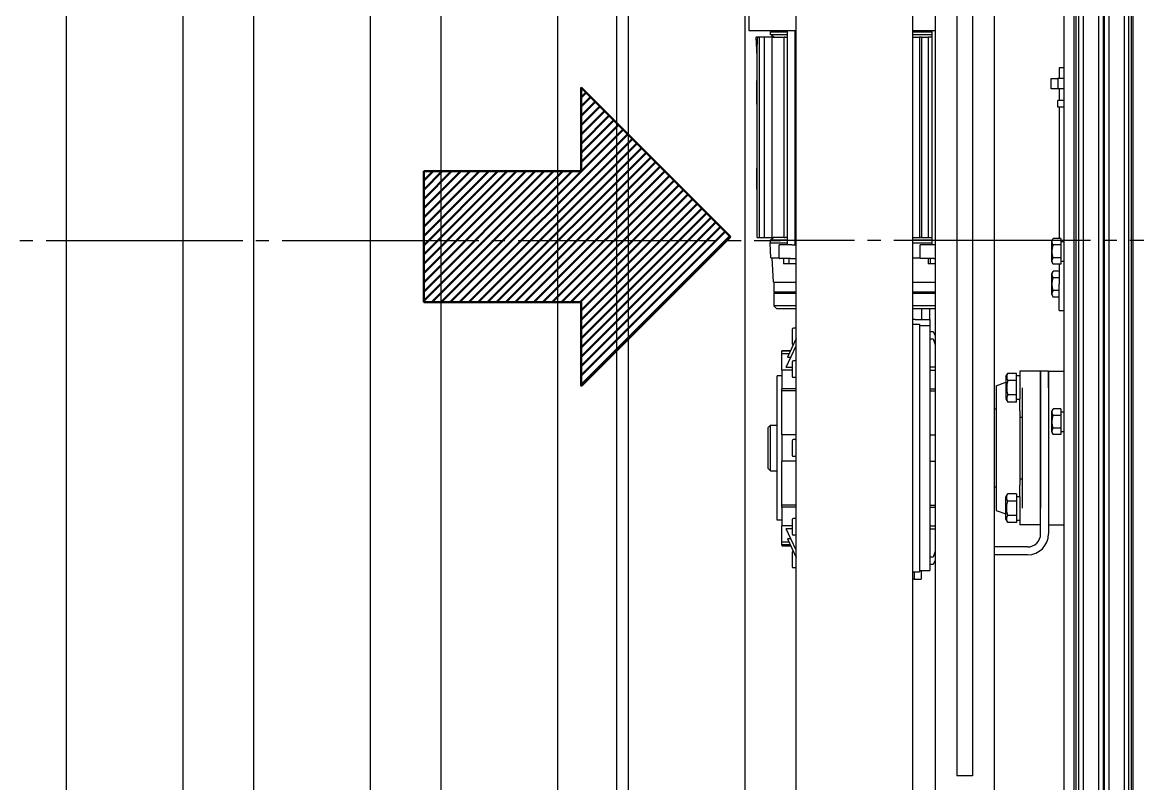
# Model space of a CAD drawing. Header units: millimetres. Extents: x -383313 to -161684, y -117025 to 99224.
# Drawn here: x -343914 to -343063, y -11048 to -10467 of the extents above; entities that cross this region are included whole.
import ezdxf

# ---------------------------------------------------------------- set-up
doc = ezdxf.new("R2010")
doc.units = ezdxf.units.MM
doc.header["$MEASUREMENT"] = 0
doc.linetypes.add('DASHED', pattern=[0.75, 0.5, -0.25])
doc.linetypes.add('ESKD_shtrihpunktir', pattern=[18, 15, -1, 1, -1])
doc.layers.add('1', color=7, linetype='Continuous', lineweight=50)
doc.layers.add('PV-55E8', color=7, linetype='Continuous')

# ---------------------------------------------------------------- blocks, each defined once
blk = doc.blocks.new('*U123')
at = {"color": 1, "linetype": 'ESKD_shtrihpunktir', "ltscale": 10}
blk.add_line((15.5, 6.62), (-1484.5, 6.62), dxfattribs=at)
at = {"layer": 'PV-55E8', "color": 3}
for p, q in [((-1469, -460.38), (-1469, 460.38)), ((-1380, -460.38), (-1380, 460.38)), ((-1264.5, -531.73), (-1264.5, 458.27)), ((-1257, -531.73), (-1257, 458.27)), ((-1255.55, 458.27), (-1255.55, -531.73)), ((-1253.54, 458.27), (-1253.54, -531.73)), ((-1250.04, 458.27), (-1250.04, -531.73)), ((-1238.36, 458.27), (-1238.36, -531.73)), ((-1234.86, 458.27), (-1234.86, -531.73)), ((-1234.08, 458.27), (-1234.08, -531.73)), ((-1230.58, 458.27), (-1230.58, -531.73)), ((-1218.9, 458.27), (-1218.9, -531.73)), ((-1215.4, 458.27), (-1215.4, -531.73)), ((-1213.39, 458.27), (-1213.39, -531.73)), ((-1212, -531.73), (-1212, 458.27)), ((-1363, 413.62), (-1363, -463.38)), ((-1318, 413.62), (-1318, -463.38)), ((-1346.5, 398.12), (-1346.5, -401.88)), ((-1334.5, 398.12), (-1334.5, -401.88)), ((-1505, 179.27), (-1505, 166.77)), ((-1505, 166.77), (-1469, 166.77)), ((-1499.36, 161.97), (-1485.9, 161.97)), ((-1499.36, 161.97), (-1499.36, 161.77)), ((-1498.73, 146.87), (-1499.36, 161.77)), ((-1498.01, 161.77), (-1498.08, 161.77)), ((-1496.9, 161.77), (-1498.01, 161.77)), ((-1496.17, 161.77), (-1496.9, 161.77)), ((-1496.9, 8.77), (-1496.9, 161.77)), ((-1493.16, 161.77), (-1496.17, 161.77)), ((-1493.16, 8.77), (-1493.16, 161.77)), ((-1487.13, 161.77), (-1493.16, 161.77)), ((-1488.5, 163.77), (-1488.5, 165.77)), ((-1488.5, 165.77), (-1475.51, 165.77)), ((-1488.5, 163.77), (-1475.51, 163.77)), ((-1486.25, 161.97), (-1488.5, 163.77)), ((-1488.25, 165.77), (-1488.3, 166.77)), ((-1487.13, 8.77), (-1487.13, 161.77)), ((-1486.39, 161.77), (-1487.13, 161.77)), ((-1486.39, 161.77), (-1477.99, 161.77)), ((-1485.9, 161.97), (-1485.65, 161.77)), ((-1477.25, 161.77), (-1477.99, 161.77)), ((-1477.99, 8.77), (-1477.99, 161.77)), ((-1477.25, 161.77), (-1475.51, 161.77)), ((-1475.51, 3.27), (-1475.51, 166.77)), ((-1469.9, 166.77), (-1469.9, 3.27)), ((-1469.9, 165.77), (-1469, 165.77)), ((-1469.9, 163.77), (-1469, 163.77)), ((-1469.9, 161.77), (-1469, 161.77)), ((-1380, 166.77), (-1363, 166.77)), ((-1380, 165.77), (-1365.25, 165.77)), ((-1380, 163.77), (-1365.25, 163.77)), ((-1380, 161.77), (-1374.99, 161.77)), ((-1374.99, 161.77), (-1374.99, 8.77)), ((-1374.76, 161.77), (-1374.99, 161.77)), ((-1374.76, 161.77), (-1374.01, 161.77)), ((-1373.99, 161.77), (-1374.01, 161.77)), ((-1373.24, 161.77), (-1373.99, 161.77)), ((-1373.24, 161.77), (-1373, 161.77)), ((-1373, 161.77), (-1368.05, 161.77)), ((-1373, 8.77), (-1373, 161.77)), ((-1368.05, 8.77), (-1368.05, 161.77)), ((-1365.25, 161.77), (-1368.05, 161.77)), ((-1365.25, 3.27), (-1365.25, 166.77)), ((-1498.74, 8.77), (-1498.74, 147.05)), ((-1264.5, 138.27), (-1268.5, 138.27)), ((-1268.5, 138.27), (-1268.5, 130.27)), ((-1498.74, 128.69), (-1499, 128.68)), ((-1499, 126.68), (-1499, 128.68)), ((-1274.5, 130.27), (-1269.5, 130.27)), ((-1274.5, 122.27), (-1274.5, 130.27)), ((-1264.5, 130.27), (-1269.5, 130.27)), ((-1269.5, 130.27), (-1269.5, 122.27)), ((-1264.5, 130.27), (-1268.5, 130.27)), ((-1499, 110.68), (-1499, 126.68)), ((-1269.5, 122.27), (-1274.5, 122.27)), ((-1264.5, 122.27), (-1269.5, 122.27)), ((-1268.5, 122.27), (-1268.5, 113.27)), ((-1499, 110.68), (-1499, 108.68)), ((-1269.5, 108.27), (-1269.5, 113.27)), ((-1264.5, 113.27), (-1269.5, 113.27)), ((-1498.74, 108.68), (-1499, 108.68)), ((-1264.5, 108.27), (-1269.5, 108.27)), ((-1268.5, 108.27), (-1268.5, 8.08)), ((-1498.74, 63.78), (-1499, 63.77)), ((-1499, 63.77), (-1499, 61.77)), ((-1499, 45.77), (-1499, 61.77)), ((-1499, 45.77), (-1499, 43.77)), ((-1498.74, 43.76), (-1499, 43.77)), ((-1498.74, 8.77), (-1498.01, 8.77)), ((-1498.01, 8.77), (-1496.9, 8.77)), ((-1496.9, 8.77), (-1496.17, 8.77)), ((-1496.17, 8.77), (-1493.16, 8.77)), ((-1493.16, 8.77), (-1487.13, 8.77)), ((-1486, 8.77), (-1488.5, 6.77)), ((-1487.13, 8.77), (-1486.39, 8.77)), ((-1477.99, 8.77), (-1486.39, 8.77)), ((-1477.99, 8.77), (-1477.25, 8.77)), ((-1475.51, 8.77), (-1477.25, 8.77)), ((-1469, 8.77), (-1469.9, 8.77)), ((-1380, 8.77), (-1374.99, 8.77)), ((-1374.99, 8.77), (-1374.76, 8.77)), ((-1374.01, 8.77), (-1374.76, 8.77)), ((-1374.01, 8.77), (-1373.99, 8.77)), ((-1373.99, 8.77), (-1373.24, 8.77)), ((-1373, 8.77), (-1373.24, 8.77)), ((-1373, 8.77), (-1368.05, 8.77)), ((-1368.05, 8.77), (-1365.25, 8.77)), ((-1488.75, 4.77), (-1475.51, 4.77)), ((-1488.25, -6.73), (-1488.75, 4.77)), ((-1488.5, 4.77), (-1488.5, 6.77)), ((-1475.51, 6.77), (-1488.5, 6.77)), ((-1481.64, 3.27), (-1481.86, 3.27)), ((-1481.86, -7.23), (-1481.86, 3.27)), ((-1473.34, 3.27), (-1481.64, 3.27)), ((-1472.22, 3.27), (-1473.34, 3.27)), ((-1472.22, 3.27), (-1469, 3.27)), ((-1469, 6.77), (-1469.9, 6.77)), ((-1469.9, 4.77), (-1469, 4.77)), ((-1365.25, 6.77), (-1380, 6.77)), ((-1380, 4.77), (-1366.24, 4.77)), ((-1363.91, 3.27), (-1374.43, 3.27)), ((-1374.43, -7.23), (-1374.43, 3.27)), ((-1366.24, 4.77), (-1365.25, 4.77)), ((-1363, 3.27), (-1363.91, 3.27)), ((-1274, 6.27), (-1272.95, 8.08)), ((-1274, -9.73), (-1274, 6.27)), ((-1267, 8.08), (-1272.95, 8.08)), ((-1267, 3.18), (-1272.95, 3.18)), ((-1267, 8.08), (-1267, 3.18)), ((-1267, 5.77), (-1264.5, 5.77)), ((-1267, 3.18), (-1267, -6.64)), ((-1488.25, -6.73), (-1481.86, -6.73)), ((-1486.25, -25.23), (-1487.25, -6.73)), ((-1481.86, -7.23), (-1481.64, -7.23)), ((-1473.34, -7.23), (-1481.64, -7.23)), ((-1478.49, -7.23), (-1478.49, -11.23)), ((-1474.42, -7.23), (-1474.42, -11.23)), ((-1473.34, -7.23), (-1472.22, -7.23)), ((-1472.22, -7.23), (-1469, -7.23)), ((-1380, -6.73), (-1374.43, -6.73)), ((-1363.91, -7.23), (-1374.43, -7.23)), ((-1368.23, -7.23), (-1368.23, -11.23)), ((-1366.75, -7.23), (-1366.75, -11.23)), ((-1363.91, -7.23), (-1363, -7.23)), ((-1267, -6.64), (-1272.95, -6.64)), ((-1267, -6.64), (-1267, -11.55)), ((-1474.42, -11.23), (-1478.49, -11.23)), ((-1469, -11.23), (-1474.42, -11.23)), ((-1366.75, -11.23), (-1368.23, -11.23)), ((-1363, -11.23), (-1366.75, -11.23)), ((-1274, -9.73), (-1272.95, -11.55)), ((-1274, -18.73), (-1272.95, -16.92)), ((-1267, -11.55), (-1272.95, -11.55)), ((-1268.5, -16.92), (-1272.95, -16.92)), ((-1268.5, -11.55), (-1268.5, -26.73)), ((-1267, -9.23), (-1264.5, -9.23)), ((-1486.25, -25.23), (-1469, -25.23)), ((-1486, -25.23), (-1486, -32.73)), ((-1380, -25.23), (-1367.95, -25.23)), ((-1367.95, -25.23), (-1363, -25.23)), ((-1274, -34.73), (-1274, -18.73)), ((-1268.5, -21.82), (-1272.95, -21.82)), ((-1469, -32.73), (-1486, -32.73)), ((-1485.5, -33.23), (-1486, -32.73)), ((-1485.5, -33.23), (-1486, -33.73)), ((-1486, -33.73), (-1469, -33.73)), ((-1486, -33.73), (-1486, -43.23)), ((-1485.5, -33.23), (-1469, -33.23)), ((-1469, -33.23), (-1485.5, -33.23)), ((-1368.13, -32.73), (-1380, -32.73)), ((-1380, -33.23), (-1368.47, -33.23)), ((-1363, -33.23), (-1380, -33.23)), ((-1380, -33.73), (-1363, -33.73)), ((-1368.47, -33.23), (-1363, -33.23)), ((-1363, -32.73), (-1368.13, -32.73)), ((-1268.5, -31.64), (-1272.95, -31.64)), ((-1268.5, -46.73), (-1268.5, -26.73)), ((-1274, -34.73), (-1272.95, -36.55)), ((-1268.5, -36.55), (-1272.95, -36.55)), ((-1469, -43.23), (-1486, -43.23)), ((-1484, -45.23), (-1486, -43.23)), ((-1484, -45.23), (-1469, -45.23)), ((-1363, -43.23), (-1380, -43.23)), ((-1380, -45.23), (-1363, -45.23)), ((-1373, -53.73), (-1373, -45.23)), ((-1367, -53.73), (-1367, -45.23)), ((-1268.5, -46.73), (-1264.5, -46.73)), ((-1378.21, -53.73), (-1380, -53.73)), ((-1380, -57.23), (-1375, -57.23)), ((-1378.21, -53.73), (-1367.18, -53.73)), ((-1375, -57.23), (-1375, -246.23)), ((-1375, -58.23), (-1367, -58.23)), ((-1367, -53.73), (-1367.18, -53.73)), ((-1367, -53.73), (-1367, -58.23)), ((-1367, -58.23), (-1367, -245.23)), ((-1472, -61.33), (-1472, -72.13)), ((-1469, -60.33), (-1471, -60.33)), ((-1367, -62.93), (-1364.5, -62.93)), ((-1364.5, -62.93), (-1363, -66.15)), ((-1476.51, -89.99), (-1469, -73.89)), ((-1469, -68.29), (-1475.55, -82.34)), ((-1367, -68.53), (-1364.5, -68.53)), ((-1364.5, -68.53), (-1363, -72.96)), ((-1480, -77.23), (-1480, -77.9)), ((-1480, -77.23), (-1473.17, -77.23)), ((-1480, -79.92), (-1480, -77.9)), ((-1473.48, -77.9), (-1480, -77.9)), ((-1480, -92.46), (-1480, -79.92)), ((-1474.42, -79.92), (-1480, -79.92)), ((-1475.55, -82.34), (-1472.94, -82.34)), ((-1480, -92.46), (-1480, -106.6)), ((-1472, -92.46), (-1480, -92.46)), ((-1476.51, -89.99), (-1472, -89.99)), ((-1472, -86.23), (-1472, -97.03)), ((-1469, -85.23), (-1471, -85.23)), ((-1363, -89.99), (-1367, -89.99)), ((-1367, -92.46), (-1363, -92.46)), ((-1298.5, -93.23), (-1298.5, -114.57)), ((-1296.5, -93.23), (-1298.5, -93.23)), ((-1282.5, -93.23), (-1296.5, -93.23)), ((-1282.5, -93.23), (-1282.5, -105.73)), ((-1276.5, -93.23), (-1282.5, -93.23)), ((-1282.5, -105.73), (-1282.5, -93.23)), ((-1276.5, -93.23), (-1276.5, -105.73)), ((-1276.5, -105.73), (-1276.5, -93.23)), ((-1276.5, -93.23), (-1264.5, -93.23)), ((-1483.5, -206.73), (-1483.5, -96.73)), ((-1480, -96.73), (-1483.5, -96.73)), ((-1469, -98.03), (-1471, -98.03)), ((-1316.5, -104.18), (-1309, -101.45)), ((-1309, -97.27), (-1307.57, -94.8)), ((-1309, -97.27), (-1309, -114.27)), ((-1301, -94.8), (-1307.57, -94.8)), ((-1301, -100.28), (-1307.57, -100.28)), ((-1301, -100.28), (-1301, -94.8)), ((-1298.5, -96.77), (-1301, -96.77)), ((-1301, -111.25), (-1301, -100.28)), ((-1480, -108.03), (-1480, -106.6)), ((-1469, -106.6), (-1480, -106.6)), ((-1480, -141.73), (-1480, -108.03)), ((-1469, -108.03), (-1480, -108.03)), ((-1367, -106.6), (-1363, -106.6)), ((-1367, -108.03), (-1363, -108.03)), ((-1316.5, -104.18), (-1316.5, -199.28)), ((-1296.5, -105.73), (-1296.5, -197.73)), ((-1282.5, -217.23), (-1282.5, -105.73)), ((-1282.5, -105.73), (-1282.5, -197.73)), ((-1276.5, -105.73), (-1276.5, -217.23)), ((-1276.5, -105.73), (-1276.5, -197.73)), ((-1309, -114.27), (-1307.57, -116.74)), ((-1301, -111.25), (-1307.57, -111.25)), ((-1301, -116.74), (-1307.57, -116.74)), ((-1301, -116.74), (-1301, -111.25)), ((-1298.5, -114.77), (-1301, -114.77)), ((-1298.5, -123.35), (-1298.5, -114.57)), ((-1316.5, -121.98), (-1318, -121.98)), ((-1298.5, -123.35), (-1298.5, -180.11)), ((-1274, -123.73), (-1272.95, -121.92)), ((-1274, -139.73), (-1274, -123.73)), ((-1267, -121.92), (-1272.95, -121.92)), ((-1267, -126.82), (-1272.95, -126.82)), ((-1267, -121.92), (-1267, -126.82)), ((-1267, -124.23), (-1264.5, -124.23)), ((-1267, -126.82), (-1267, -136.64)), ((-1490.53, -136.23), (-1488.53, -134.23)), ((-1488.53, -169.23), (-1488.53, -134.23)), ((-1488.53, -134.23), (-1483.5, -134.23)), ((-1298.5, -128.13), (-1296.5, -128.13)), ((-1490.53, -136.23), (-1490.53, -167.23)), ((-1480, -141.73), (-1480, -161.73)), ((-1469, -141.73), (-1480, -141.73)), ((-1367, -141.73), (-1363, -141.73)), ((-1274, -139.73), (-1272.95, -141.55)), ((-1267, -136.64), (-1272.95, -136.64)), ((-1267, -141.55), (-1272.95, -141.55)), ((-1267, -136.64), (-1267, -141.55)), ((-1267, -139.23), (-1264.5, -139.23)), ((-1472, -146.33), (-1472, -157.13)), ((-1469, -145.33), (-1471, -145.33)), ((-1469, -158.13), (-1471, -158.13)), ((-1490.53, -167.23), (-1488.53, -169.23)), ((-1488.53, -169.23), (-1483.5, -169.23)), ((-1480, -195.43), (-1480, -161.73)), ((-1469, -161.73), (-1480, -161.73)), ((-1367, -161.73), (-1363, -161.73)), ((-1298.5, -175.33), (-1296.5, -175.33)), ((-1316.5, -181.48), (-1318, -181.48)), ((-1309, -189.19), (-1307.57, -186.72)), ((-1301, -186.72), (-1307.57, -186.72)), ((-1301, -186.72), (-1301, -192.21)), ((-1298.5, -188.89), (-1298.5, -180.11)), ((-1480, -196.86), (-1480, -195.43)), ((-1469, -195.43), (-1480, -195.43)), ((-1367, -195.43), (-1363, -195.43)), ((-1309, -206.19), (-1309, -189.19)), ((-1301, -192.21), (-1307.57, -192.21)), ((-1301, -188.69), (-1298.5, -188.69)), ((-1301, -192.21), (-1301, -203.18)), ((-1298.5, -188.89), (-1298.5, -210.23)), ((-1480, -196.86), (-1480, -211)), ((-1469, -196.86), (-1480, -196.86)), ((-1367, -196.86), (-1363, -196.86)), ((-1316.5, -199.28), (-1309, -202.01)), ((-1301, -203.18), (-1307.57, -203.18)), ((-1301, -203.18), (-1301, -208.66)), ((-1480, -206.73), (-1483.5, -206.73)), ((-1480, -223.54), (-1480, -211)), ((-1472, -211), (-1480, -211)), ((-1472, -206.43), (-1472, -217.23)), ((-1469, -205.43), (-1471, -205.43)), ((-1367, -211), (-1363, -211)), ((-1309, -206.19), (-1307.57, -208.66)), ((-1301, -208.66), (-1307.57, -208.66)), ((-1301, -206.69), (-1298.5, -206.69)), ((-1296.5, -210.23), (-1298.5, -210.23)), ((-1282.5, -210.23), (-1296.5, -210.23)), ((-1276.5, -210.23), (-1264.5, -210.23)), ((-1472, -213.47), (-1476.51, -213.47)), ((-1469, -229.57), (-1476.51, -213.47)), ((-1472.94, -221.12), (-1475.55, -221.12)), ((-1475.55, -221.12), (-1469, -235.17)), ((-1469, -218.23), (-1471, -218.23)), ((-1367, -213.47), (-1363, -213.47)), ((-1480, -225.56), (-1480, -223.54)), ((-1474.42, -223.54), (-1480, -223.54)), ((-1480, -225.56), (-1480, -226.23)), ((-1473.48, -225.56), (-1480, -225.56)), ((-1480, -226.23), (-1473.17, -226.23)), ((-1292.5, -227.23), (-1318, -227.23)), ((-1472, -231.33), (-1472, -242.13)), ((-1364.5, -234.93), (-1367, -234.93)), ((-1363, -230.5), (-1364.5, -234.93)), ((-1363, -237.31), (-1364.5, -240.53)), ((-1292.5, -233.23), (-1318, -233.23)), ((-1469, -243.13), (-1471, -243.13)), ((-1380, -246.23), (-1375, -246.23)), ((-1379, -246.23), (-1379, -251.73)), ((-1375, -245.23), (-1367, -245.23)), ((-1373.5, -245.23), (-1373.5, -251.73)), ((-1364.5, -240.53), (-1367, -240.53)), ((-1379, -251.73), (-1380, -251.73)), ((-1379, -251.73), (-1373.5, -251.73)), ((-1334.5, -401.88), (-1346.5, -401.88))]:
    blk.add_line(p, q, dxfattribs=at)
for centre, radius, start, end in [((-1471, -61.33), 1, 90, 180), ((-1471, -72.13), 1, 180, 255.97012), ((-1471, -86.23), 1, 90, 180), ((-1471, -97.03), 1, 180, 270), ((-1471, -146.33), 1, 90, 180), ((-1471, -157.13), 1, 180, 270), ((-1471, -206.43), 1, 90, 180), ((-1471, -217.23), 1, 180, 270), ((-1292.5, -217.23), 16, 270, 0), ((-1292.5, -217.23), 10, 270, 0), ((-1471, -231.33), 1, 104.02988, 180), ((-1471, -242.13), 1, 180, 270)]:
    blk.add_arc(centre, radius, start, end, dxfattribs=at)
at = {"layer": 'PV-55E8', "color": 3, "extrusion": (0, 0, -1)}
blk.add_ellipse((-1497.99, 143.96), major_axis=(-0.01, 17.89), ratio=0.041905, start_param=-1.407681, end_param=-0.097744, dxfattribs=at)
at = {"layer": 'PV-55E8', "color": 3}
for points, weights in [([(-1272.95, 3.18), (-1274.37, 5.63), (-1272.95, 8.08)], [1.22364575665, 1.41294441399, 1.22364575665]), ([(-1272.95, -6.64), (-1274.37, -1.73), (-1272.95, 3.18)], [1.22364575665, 1.41294441399, 1.22364575665]), ([(-1272.95, -11.55), (-1274.37, -9.09), (-1272.95, -6.64)], [1.22364575665, 1.41294441399, 1.22364575665]), ([(-1272.95, -21.82), (-1274.37, -19.37), (-1272.95, -16.92)], [1.22364575665, 1.41294441399, 1.22364575665]), ([(-1272.95, -31.64), (-1274.37, -26.73), (-1272.95, -21.82)], [1.22364575665, 1.41294441399, 1.22364575665]), ([(-1272.95, -36.55), (-1274.37, -34.09), (-1272.95, -31.64)], [1.22364575665, 1.41294441399, 1.22364575665]), ([(-1307.57, -94.8), (-1309.16, -97.54), (-1307.57, -100.28)], [1.29573137036, 1.49618171095, 1.29573137036]), ([(-1307.57, -100.28), (-1309.16, -105.77), (-1307.57, -111.25)], [1.29573137036, 1.49618171095, 1.29573137036]), ([(-1307.57, -111.25), (-1309.16, -114), (-1307.57, -116.74)], [1.29573137036, 1.49618171095, 1.29573137036]), ([(-1272.95, -126.82), (-1274.37, -124.37), (-1272.95, -121.92)], [1.22364575665, 1.41294441399, 1.22364575665]), ([(-1272.95, -136.64), (-1274.37, -131.73), (-1272.95, -126.82)], [1.22364575665, 1.41294441399, 1.22364575665]), ([(-1272.95, -141.55), (-1274.37, -139.09), (-1272.95, -136.64)], [1.22364575665, 1.41294441399, 1.22364575665]), ([(-1307.57, -192.21), (-1309.16, -189.47), (-1307.57, -186.72)], [1.29573137036, 1.49618171095, 1.29573137036]), ([(-1307.57, -203.18), (-1309.16, -197.69), (-1307.57, -192.21)], [1.29573137036, 1.49618171095, 1.29573137036]), ([(-1307.57, -208.66), (-1309.16, -205.92), (-1307.57, -203.18)], [1.29573137036, 1.49618171095, 1.29573137036])]:
    blk.add_rational_spline(points, weights, degree=2, dxfattribs=at)
blk = doc.blocks.new('A$Cdbab0bab')
at = {"color": 3}
for p, q in [((125, 462), (125, -470)), ((26.81, -470), (26.81, 457)), ((115.81, -470), (115.81, 457)), ((169.69, -470), (169.69, 457)), ((258.69, -470), (258.69, 457)), ((312.56, -470), (312.56, 457)), ((401.56, -470), (401.56, 457)), ((455.44, 104), (455.44, 457)), ((544.44, 104), (544.44, 457)), ((455.44, -470), (455.44, 104)), ((544.44, -470), (544.44, 104))]:
    blk.add_line(p, q, dxfattribs=at)
at = {"color": 1, "linetype": 'ESKD_shtrihpunktir', "ltscale": 10}
blk.add_line((2000, 0), (0, 0), dxfattribs=at)
blk = doc.blocks.new('A$C720D38B5')
at = {"layer": '1', "color": 6}
for p, q in [((-113.88, 50.12), (-113.88, 114.12)), ((-113.88, 114.12), (0.12, 0.12)), ((-113.88, 113.55), (-113.6, 113.83)), ((-113.88, 106.48), (-110.07, 110.3)), ((-113.88, 99.41), (-106.53, 106.76)), ((-113.88, 92.34), (-103, 103.23)), ((-113.88, 85.27), (-99.46, 99.69)), ((-113.88, 78.2), (-95.92, 96.16)), ((-113.88, 71.13), (-92.39, 92.62)), ((-113.88, 64.05), (-88.85, 89.09)), ((-113.88, 56.98), (-85.32, 85.55)), ((-213.68, -49.88), (-81.78, 82.01)), ((-206.61, -49.88), (-78.25, 78.48)), ((-199.54, -49.88), (-74.71, 74.94)), ((-192.47, -49.88), (-71.18, 71.41)), ((-185.4, -49.88), (-67.64, 67.87)), ((-178.33, -49.88), (-64.11, 64.34)), ((-171.25, -49.88), (-60.57, 60.8)), ((-164.18, -49.88), (-57.03, 57.27)), ((-157.11, -49.88), (-53.5, 53.73)), ((-233.88, 43.05), (-226.82, 50.12)), ((-233.88, 35.98), (-219.75, 50.12)), ((-233.88, 28.91), (-212.68, 50.12)), ((-233.88, 21.84), (-205.61, 50.12)), ((-233.88, 14.77), (-198.53, 50.12)), ((-233.88, 7.69), (-191.46, 50.12)), ((-233.88, 0.62), (-184.39, 50.12)), ((-233.88, -6.45), (-177.32, 50.12)), ((-233.88, -13.52), (-170.25, 50.12)), ((-233.88, -20.59), (-163.18, 50.12)), ((-233.88, -27.66), (-156.11, 50.12)), ((-233.88, -34.73), (-149.04, 50.12)), ((-233.88, -41.8), (-141.97, 50.12)), ((-233.88, -48.87), (-134.89, 50.12)), ((-233.88, 50.12), (-113.88, 50.12)), ((-233.88, -49.88), (-233.88, 50.12)), ((-227.82, -49.88), (-127.82, 50.12)), ((-220.75, -49.88), (-120.75, 50.12)), ((-150.04, -49.88), (-49.96, 50.19)), ((-142.97, -49.88), (-46.43, 46.66)), ((-135.9, -49.88), (-42.89, 43.12)), ((-128.83, -49.88), (-39.36, 39.59)), ((-121.76, -49.88), (-35.82, 36.05)), ((-114.69, -49.88), (-32.29, 32.52)), ((-113.88, -56.15), (-28.75, 28.98)), ((-113.88, -63.22), (-25.21, 25.45)), ((-113.88, -70.3), (-21.68, 21.91)), ((-113.88, -77.37), (-18.14, 18.37)), ((-113.88, -84.44), (-14.61, 14.84)), ((-113.88, -91.51), (-11.07, 11.3)), ((-113.88, -98.58), (-7.54, 7.77)), ((-113.88, -105.65), (-4, 4.23)), ((-113.88, -112.72), (-0.47, 0.7)), ((0.12, 0.12), (-113.88, -113.88)), ((-113.88, -49.88), (-233.88, -49.88)), ((-113.88, -113.88), (-113.88, -49.88))]:
    blk.add_line(p, q, dxfattribs=at)

msp = doc.modelspace()

# ---------------------------------------------------------------- block references
for name, p in [('*U123', (-341854.51332, -10640.22165)), ('A$C720D38B5', (-343373.55466, -10630.93198))]:
    msp.add_blockref(name, p)
at = {"linetype": 'DASHED', "xscale": -1}
msp.add_blockref('A$Cdbab0bab', (-343335.51332, -10633.59915), dxfattribs=at)

doc.saveas('drawing.dxf')
